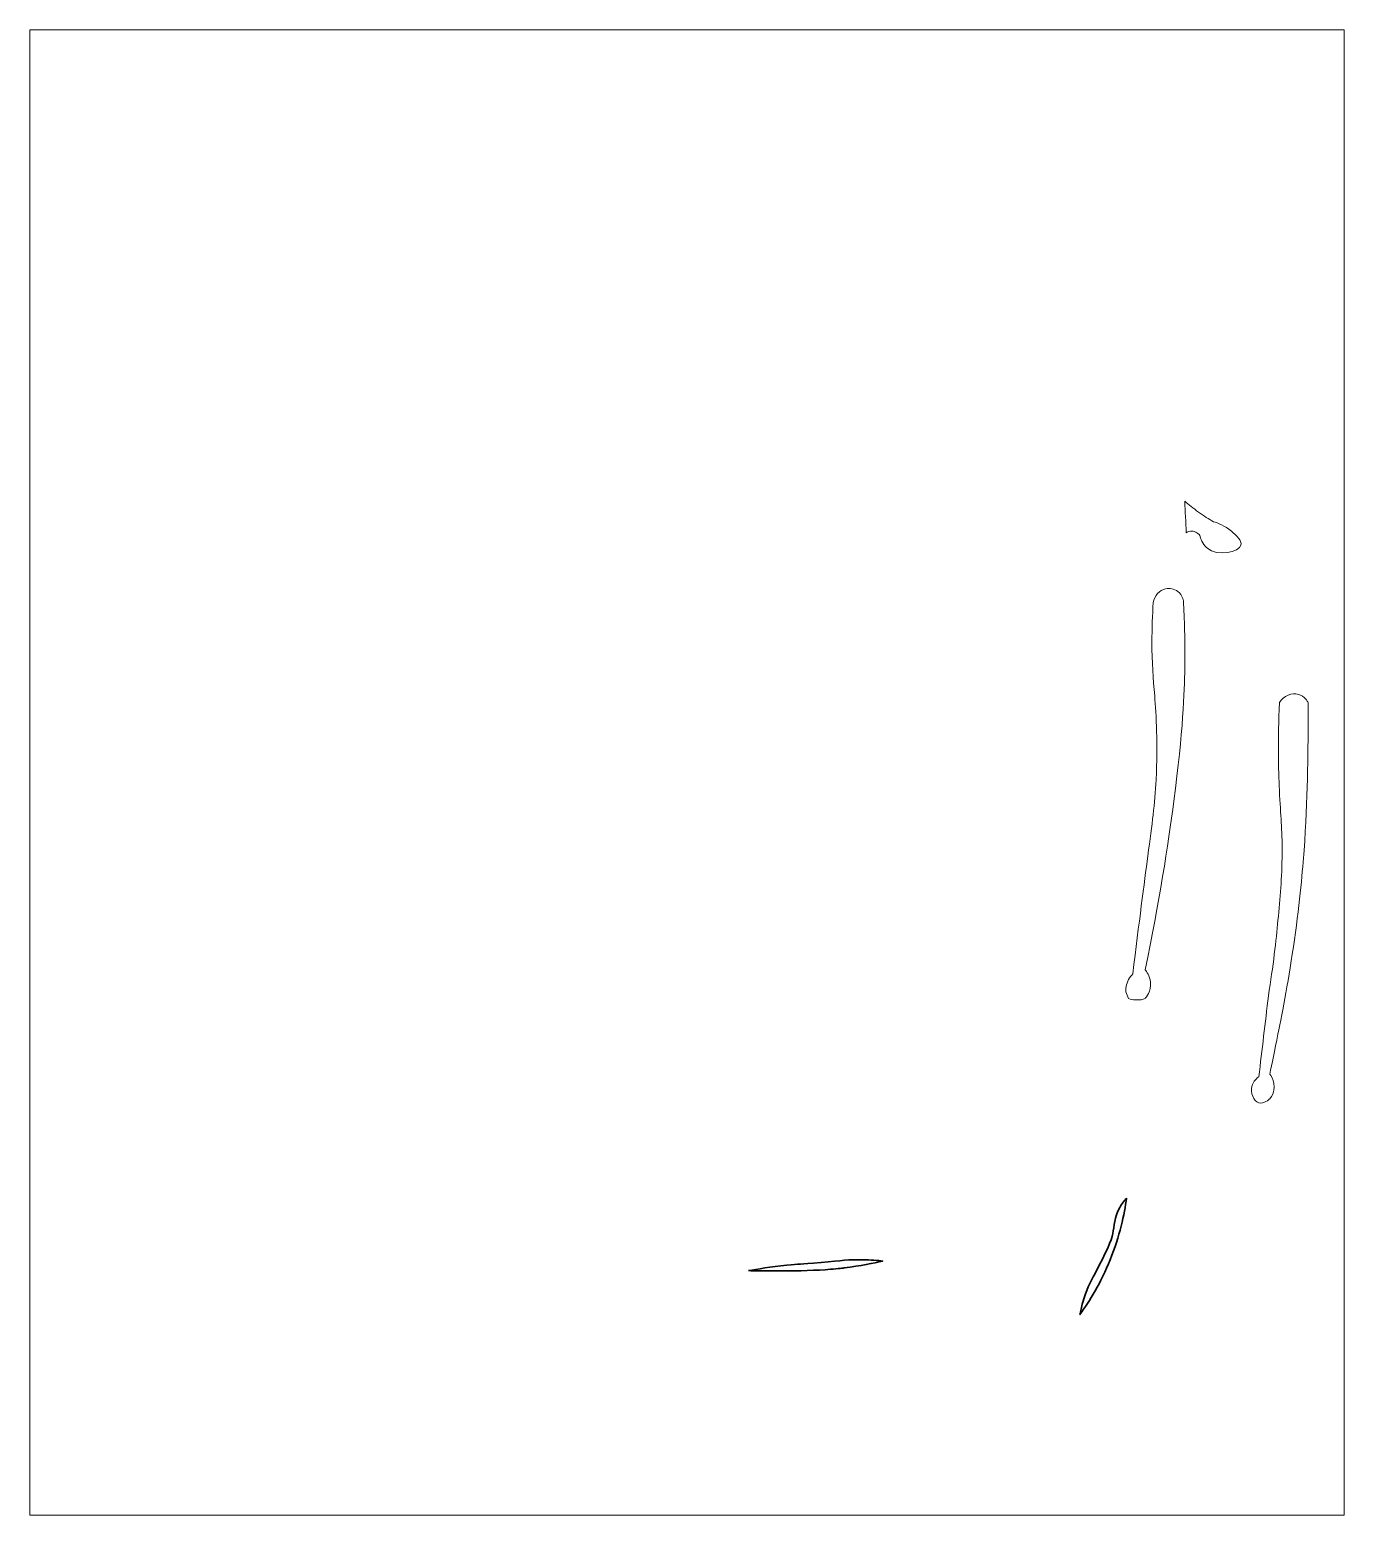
# Model space of a CAD drawing. Header units: inches. Extents: x 5.9 to 19.2, y -14.6 to 0.5.
import ezdxf

# ---------------------------------------------------------------- set-up
doc = ezdxf.new("R2010")
doc.units = ezdxf.units.IN
doc.header["$MEASUREMENT"] = 0
doc.header["$XCLIPFRAME"] = 2
doc.layers.add('Base', color=7, linetype='Continuous', lineweight=0)
picture_1 = doc.add_image_def('image1.png', size_in_pixel=(793, 896))

msp = doc.modelspace()

# ---------------------------------------------------------------- linework, layer by layer
at = {"layer": 'Base'}
for points, knots in [([(18.16666666666666, -4.722222222222222), (18.17854478624132, -4.678225199381509), (18.11671278211805, -4.624445173475477), (18.06944444444444, -4.583333333333333), (18.00126139322916, -4.524030049641926), (17.93053860134548, -4.498021443684895), (17.88888888888889, -4.48611111111111), (17.84128994411892, -4.459345499674478), (17.78973219129774, -4.427268558078341), (17.73611111111111, -4.388888888888888), (17.68352254231771, -4.351248423258462), (17.6373291015625, -4.313544803195529), (17.59722222222222, -4.277777777777777), (17.60185241699218, -4.384259117974175), (17.60648091634114, -4.490740882025824), (17.61111111111111, -4.597222222222222), (17.61885070800781, -4.592628902859157), (17.64541965060764, -4.578163570827907), (17.68055555555555, -4.583333333333333), (17.72242228190104, -4.589493221706813), (17.7454850938585, -4.618975321451822), (17.75, -4.625), (17.75650702582465, -4.6559206644694), (17.7730221218533, -4.710019429524739), (17.81944444444444, -4.75), (17.93312920464409, -4.847910563151041), (18.1474609375, -4.7933595445421), (18.16666666666666, -4.722222222222222)], [0, 0, 0, 0, 1, 1, 1, 2, 2, 2, 3, 3, 3, 4, 4, 4, 5, 5, 5, 6, 6, 6, 7, 7, 7, 8, 8, 8, 9, 9, 9, 9]), ([(17.06944444444444, -9.069444444444445), (17.13331604003906, -8.551837497287327), (17.18655734592014, -8.143777635362413), (17.22222222222222, -7.875), (17.26750013563368, -7.53377448187934), (17.29244316948784, -7.356759813096787), (17.30555555555555, -7.097222222222221), (17.32364061143663, -6.739257388644747), (17.30806647406684, -6.445035298665364), (17.29166666666666, -6.25), (17.27497863769531, -6.084306081136067), (17.26429070366753, -5.90307150946723), (17.26388888888889, -5.708333333333333), (17.26359558105469, -5.566259596082899), (17.26880730523003, -5.431713104248046), (17.27777777777778, -5.305555555555555), (17.29079861111111, -5.235330793592664), (17.34030151367187, -5.180406358506943), (17.40277777777778, -5.166666666666666), (17.4397464328342, -5.158536275227864), (17.48814053005642, -5.163313547770181), (17.52777777777778, -5.194444444444443), (17.5731218126085, -5.230057186550563), (17.58168029785156, -5.280264536539712), (17.58333333333333, -5.291666666666666), (17.59250895182291, -5.457615322536891), (17.60121154785156, -5.691817389594183), (17.59722222222222, -5.972222222222222), (17.59380933973524, -6.212119632297091), (17.57942877875434, -6.603732638888888), (17.48611111111111, -7.319444444444443), (17.42831759982639, -7.7626953125), (17.33854675292969, -8.343301561143663), (17.19444444444444, -9.027777777777777), (17.20798577202691, -9.042821248372395), (17.24369303385416, -9.086522420247395), (17.25, -9.152777777777777), (17.25873480902778, -9.24455346001519), (17.20427110460069, -9.308325025770399), (17.19444444444444, -9.319444444444445), (17.17349243164062, -9.326777988009981), (17.13941955566406, -9.33566708034939), (17.09722222222222, -9.333333333333332), (17.06864251030816, -9.331752353244356), (17.04498121473524, -9.32550303141276), (17.02777777777778, -9.319444444444445), (17.01851908365885, -9.296296013726128), (17.00925869411892, -9.273148430718315), (17, -9.25), (16.99886915418836, -9.225068834092882), (17.00027465820312, -9.176138136121962), (17.02777777777778, -9.125), (17.04091729058159, -9.100569831000433), (17.0564219156901, -9.082310994466145), (17.06944444444444, -9.069444444444445)], [0, 0, 0, 0, 1, 1, 1, 2, 2, 2, 3, 3, 3, 4, 4, 4, 5, 5, 5, 6, 6, 6, 7, 7, 7, 8, 8, 8, 9, 9, 9, 10, 10, 10, 11, 11, 11, 12, 12, 12, 13, 13, 13, 14, 14, 14, 15, 15, 15, 16, 16, 16, 17, 17, 17, 18, 18, 18, 18]), ([(18.34722222222222, -10.375), (18.40006171332465, -10.39017825656467), (18.45116848415798, -10.34051174587673), (18.45833333333333, -10.33333333333333), (18.51402621799045, -10.2775412665473), (18.50234985351562, -10.19680107964409), (18.5, -10.18055555555555), (18.49320983886719, -10.13360171847873), (18.47127278645833, -10.10016716851128), (18.45833333333333, -10.08333333333333), (18.48010932074652, -9.982811821831596), (18.50924852159288, -9.844890170627169), (18.54166666666666, -9.680555555555555), (18.5892350938585, -9.439413282606337), (18.65211656358507, -9.120646158854166), (18.70833333333333, -8.722222222222221), (18.76419745551215, -8.326295640733507), (18.79182434082031, -8.005191379123264), (18.80555555555555, -7.819444444444443), (18.84455023871527, -7.291932000054252), (18.84602355957031, -6.847581651475693), (18.84722222222222, -6.48611111111111), (18.84745619032118, -6.415446811252169), (18.84734937879774, -6.357389238145615), (18.84722222222222, -6.319444444444443), (18.84040323893229, -6.306488460964626), (18.81077236599392, -6.253735436333549), (18.75, -6.23611111111111), (18.6815931532118, -6.216272989908853), (18.60165744357639, -6.24904335869683), (18.55555555555555, -6.319444444444443), (18.53892178005642, -6.69372346666124), (18.54582722981771, -6.997334798177083), (18.55555555555555, -7.208333333333333), (18.56821187337239, -7.482864379882812), (18.58497280544705, -7.586010403103298), (18.58333333333333, -7.847222222222221), (18.58171759711371, -8.104643079969618), (18.56361050075955, -8.295938279893663), (18.54166666666666, -8.527777777777777), (18.52278306749132, -8.727286444769964), (18.49308946397569, -8.987201266818575), (18.44444444444444, -9.291666666666666), (18.4120364718967, -9.564815097384981), (18.37963019476996, -9.837962680392794), (18.34722222222222, -10.11111111111111), (18.33314514160156, -10.12074618869357), (18.29073927137586, -10.15242428249783), (18.27777777777777, -10.20833333333333), (18.26295979817708, -10.27224561903212), (18.28884039984808, -10.35823059082031), (18.34722222222222, -10.375)], [0, 0, 0, 0, 1, 1, 1, 2, 2, 2, 3, 3, 3, 4, 4, 4, 5, 5, 5, 6, 6, 6, 7, 7, 7, 8, 8, 8, 9, 9, 9, 10, 10, 10, 11, 11, 11, 12, 12, 12, 13, 13, 13, 14, 14, 14, 15, 15, 15, 16, 16, 16, 17, 17, 17, 17])]:
    msp.add_open_spline(points, degree=3, knots=knots, dxfattribs=at)
at = {"layer": 'Base', "color": 18, "lineweight": 35, "true_color": 0x000000}
for points in [[(17.00694444444444, -11.34027777777777), (16.98368496365017, -11.50738779703776), (16.93717787000868, -11.72472635904948), (16.84027777777778, -11.96527777777777), (16.74560038248698, -12.20031060112847), (16.63172743055555, -12.38573031955295), (16.53472222222222, -12.52083333333333), (16.53966776529947, -12.49098883734809), (16.54807027180989, -12.44737752278646), (16.5625, -12.39583333333333), (16.59641520182291, -12.2746827867296), (16.63805813259548, -12.20102267795138), (16.6875, -12.10416666666666), (16.79983181423611, -11.88410864935981), (16.85599602593316, -11.77407921685112), (16.86805555555555, -11.70138888888889), (16.88127136230469, -11.62172105577257), (16.88073391384548, -11.54000684950087), (16.9375, -11.4375), (16.96180216471354, -11.39361741807725), (16.98820326063368, -11.36109415690104), (17.00694444444444, -11.34027777777777)], [(13.17361111111111, -12.07638888888889), (13.29072146945529, -12.07878282335069), (13.71688927544488, -12.08622402615017), (14.00694444444444, -12.0625), (14.08028242323134, -12.05650160047743), (14.14583163791232, -12.04861111111111), (14.14583333333333, -12.04861111111111), (14.3110114203559, -12.02872806125217), (14.44461737738715, -12.0007086859809), (14.53472222222222, -11.97916666666666), (14.48669094509548, -11.97357008192274), (14.41443210177951, -11.96681806776259), (14.32638888888889, -11.96527777777777), (14.19425710042317, -11.9629652235243), (14.12268914116753, -11.9740719265408), (13.90972222222222, -11.99305555555555), (13.67960611979166, -12.01356845431857), (13.69911872016059, -12.00631035698785), (13.5625, -12.02083333333333), (13.39759741889106, -12.03836229112413), (13.26347266303168, -12.06017133924696), (13.17361111111111, -12.07638888888889)]]:
    msp.add_open_spline(points, degree=3, knots=[0, 0, 0, 0, 1, 1, 1, 2, 2, 2, 3, 3, 3, 4, 4, 4, 5, 5, 5, 6, 6, 6, 7, 7, 7, 7], dxfattribs=at)

# ---------------------------------------------------------------- pictures from other files: only their frames are drawn
at = {"layer": 'Base'}
image = msp.add_image(picture_1, insert=(5.888888888888888, -14.55555555555557), size_in_units=(13.324838789682541, 15.055555555555557), dxfattribs=at)
image.set_boundary_path([(-0.5, -0.5), (792.4999999999999, 895.5)])
image.dxf.clipping = 0
image.dxf.flags = 3

doc.saveas('drawing.dxf')
